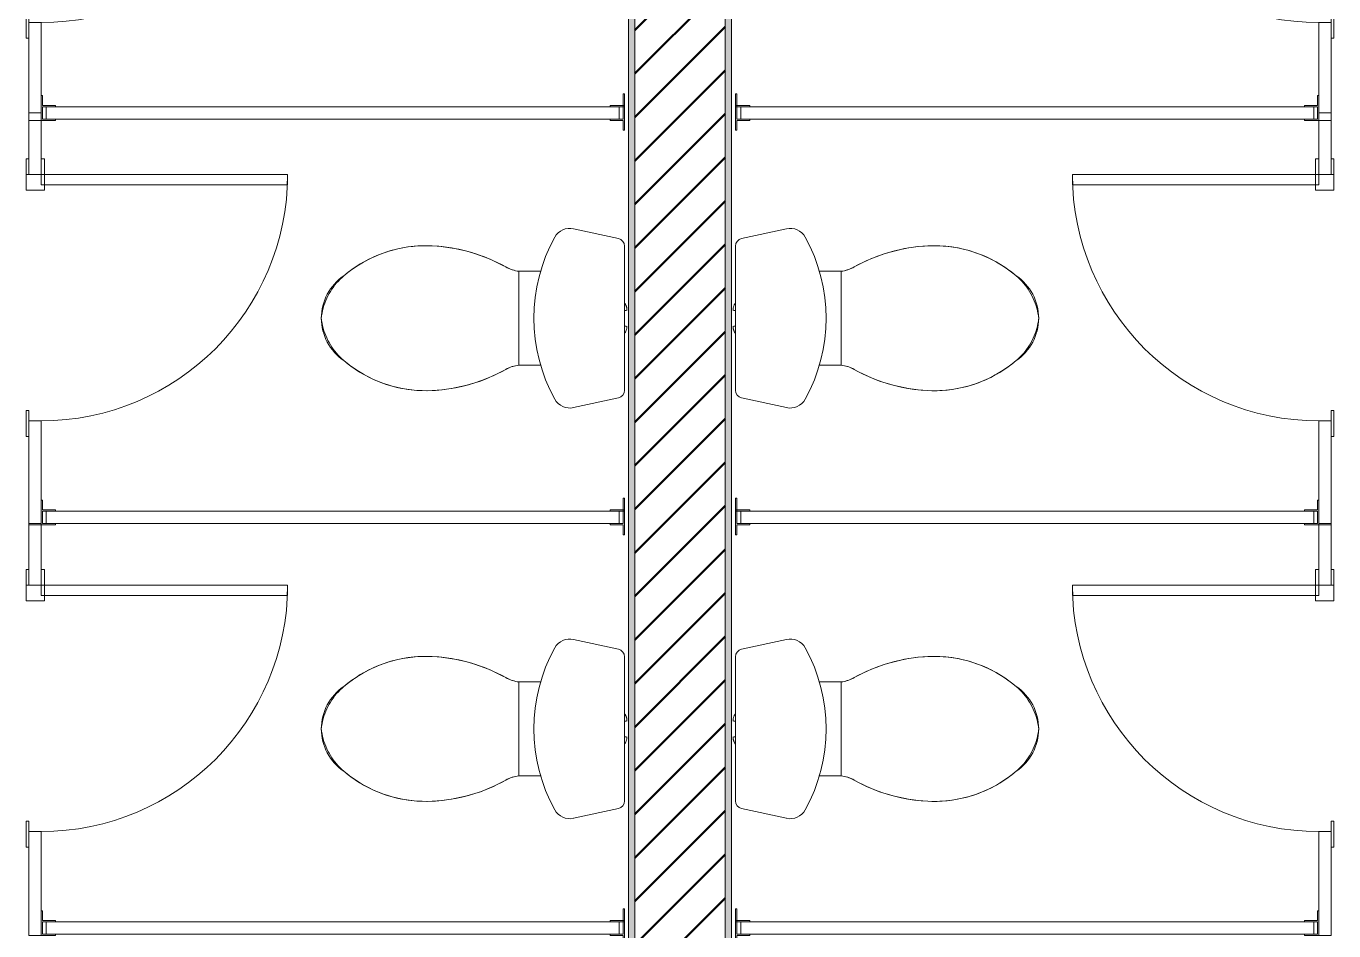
# Model space of a CAD drawing. Header units: millimetres. Extents: x -76261 to 649593, y -304265 to 60256.
# Drawn here: x 27689 to 30871, y -4532 to -2329 of the extents above; entities that cross this region are included whole.
import ezdxf

# ---------------------------------------------------------------- set-up
doc = ezdxf.new("R2010")
doc.units = ezdxf.units.MM
doc.header["$LTSCALE"] = 2000
doc.header["$MEASUREMENT"] = 0
doc.layers.get('0').update_dxf_attribs({"linetype": 'CONTINUOUS'})
for name, color, linetype, lineweight in [('A-WALL', 8, 'CONTINUOUS', 15), ('A-WALL-PATT', 8, 'CONTINUOUS', 50), ('P-SANR-FIXT', 8, 'CONTINUOUS', 15), ('Q-SPCQ', 8, 'CONTINUOUS', 15)]:
    doc.layers.add(name, color=color, linetype=linetype, lineweight=lineweight)
pattern_1 = [(127.5, (29405, -3000), (-146.824, -4.7995), [5.029, -110.795, 5.029, -124.511, -123.825]), (127.5, (29405, -3000), (-146.824, -4.7995), [-245.364, 5.029, -118.796]), (97.5, (29405, -3000), (-215.047, 134.857), [5.029, -57.455, 5.029, -99.365, -40.005]), (97.5, (29405, -3000), (-215.047, 134.857), [-166.878, 5.029, -34.976]), (57.5, (29405, -3093.73), (-0.4316, 237.298), [5.029, -33.071, 5.029, -132.131, -179.07]), (57.5, (29405, -3093.73), (-0.4316, 237.298), [-175.26, 5.029, -174.041]), (47.5, (29405, -3093.73), (-66.879, 229.067), [5.029, -14.021, 5.029, -84.887, -102.87]), (47.5, (29405, -3093.73), (-66.879, 229.067), [-108.966, 5.029, -97.841])]

# ---------------------------------------------------------------- blocks, each defined once
blk = doc.blocks.new('Toilet-Partition_AmericanSanitary_Floor-Stile - BUONG WC 1050-10673173-1st  FLOOR PLAN')
at = {"layer": 'Q-SPCQ'}
for p, q in [((373.9, 2136), (437.4, 2136)), ((373.9, 2136), (373.9, 2129.7)), ((437.4, 2129.7), (437.4, 2136)), ((973.9, 2136), (1012, 2136)), ((973.9, 2091.6), (973.9, 2136)), ((1012, 2136), (1050.1, 2136)), ((1012, 2129.7), (1012, 2136)), ((1050.1, 2136), (1050.1, 2129.7)), ((412, 2129.7), (158.8, 2129.7)), ((158.8, 2129.7), (158.8, 2099.7)), ((412, 2099.7), (412, 2129.7)), ((437.4, 2129.7), (412, 2129.7)), ((1162, 2129.7), (1012, 2129.7)), ((1012, 2129.7), (1012, 2099.7)), ((1162, 2099.7), (1162, 2129.7)), ((158.8, 2099.7), (158.8, 2064.9)), ((158.8, 2099.7), (412, 2099.7)), ((162, 2096.5), (192, 2096.5)), ((162, 2087), (162, 2096.5)), ((192, 2087), (162, 2087)), ((162, 2087), (162, 692.4)), ((192, 2096.5), (192, 2087)), ((192, 692.4), (192, 2087)), ((195.2, 2064.9), (195.2, 2096.6)), ((195.2, 2096.6), (219.1, 2096.6)), ((219.1, 2096.6), (219.1, 2099.7)), ((1012, 2091.6), (973.9, 2091.6)), ((986.6, 2099.7), (1012, 2099.7)), ((986.6, 1499.7), (986.6, 2099.7)), ((1012, 2099.7), (1012, 1499.7)), ((1012, 2099.7), (1162, 2099.7)), ((1012, 2091.6), (1012, 2099.7)), ((1050.1, 2091.6), (1012, 2091.6)), ((1050.1, 2099.7), (1050.1, 2091.6)), ((158.8, 2064.9), (162, 2064.9)), ((192, 2064.9), (195.2, 2064.9)), ((1012, 1499.7), (986.6, 1499.7)), ((162, 714.5), (158.8, 714.5)), ((158.8, 714.5), (158.8, 682.8)), ((195.2, 714.5), (192, 714.5)), ((195.2, 679.7), (195.2, 714.5)), ((158.8, 682.8), (134.8, 682.8)), ((134.8, 682.8), (134.8, 679.7)), ((134.8, 679.7), (195.2, 679.7)), ((162, 682.9), (162, 692.4)), ((162, 692.4), (192, 692.4)), ((192, 682.9), (162, 682.9)), ((192, 679.7), (162, 679.7)), ((192, 692.4), (192, 682.9)), ((223.7, 682.9), (192, 682.9)), ((192, 682.9), (192, 679.7)), ((192, 679.7), (223.7, 679.7)), ((223.7, 679.7), (223.7, 682.9))]:
    blk.add_line(p, q, dxfattribs=at)
blk.add_arc((1012, 2099.7), 600, 180, 270, dxfattribs=at)
blk = doc.blocks.new('Toilet-Partition_AmericanSanitary_Floor-Stile - BUONG WC 1050-10673195-1st  FLOOR PLAN')
at = {"layer": 'Q-SPCQ'}
for p, q in [((366.4, 2136), (429.9, 2136)), ((366.4, 2136), (366.4, 2129.7)), ((429.9, 2129.7), (429.9, 2136)), ((966.4, 2136), (1004.5, 2136)), ((966.4, 2091.6), (966.4, 2136)), ((1004.5, 2136), (1042.6, 2136)), ((1004.5, 2129.7), (1004.5, 2136)), ((1042.6, 2136), (1042.6, 2129.7)), ((404.5, 2129.7), (166.3, 2129.7)), ((166.3, 2129.7), (166.3, 2099.7)), ((404.5, 2099.7), (404.5, 2129.7)), ((429.9, 2129.7), (404.5, 2129.7)), ((1187.7, 2129.7), (1004.5, 2129.7)), ((1004.5, 2129.7), (1004.5, 2099.7)), ((1187.7, 2099.7), (1187.7, 2129.7)), ((166.3, 2099.7), (166.3, 2064.9)), ((166.3, 2099.7), (404.5, 2099.7)), ((169.5, 2096.5), (199.5, 2096.5)), ((169.5, 2087), (169.5, 2096.5)), ((199.5, 2087), (169.5, 2087)), ((169.5, 2087), (169.5, 692.4)), ((199.5, 2096.5), (199.5, 2087)), ((199.5, 692.4), (199.5, 2087)), ((202.7, 2064.9), (202.7, 2096.6)), ((202.7, 2096.6), (226.6, 2096.6)), ((226.6, 2096.6), (226.6, 2099.7)), ((1004.5, 2091.6), (966.4, 2091.6)), ((979.1, 2099.7), (1004.5, 2099.7)), ((979.1, 1499.7), (979.1, 2099.7)), ((1004.5, 2099.7), (1004.5, 1499.7)), ((1004.5, 2099.7), (1187.7, 2099.7)), ((1004.5, 2091.6), (1004.5, 2099.7)), ((1042.6, 2091.6), (1004.5, 2091.6)), ((1042.6, 2099.7), (1042.6, 2091.6)), ((1099.3, 2099.7), (1099.3, 2096.6)), ((1099.3, 2096.6), (1123.2, 2096.6)), ((1123.2, 2096.6), (1123.2, 2064.9)), ((1126.4, 2064.9), (1126.4, 2096.5)), ((1126.4, 2096.5), (1156.4, 2096.5)), ((1151.3, 2096.5), (1151.3, 2064.9)), ((1154.5, 2087), (1154.5, 2096.5)), ((1154.5, 2087), (1154.5, 692.4)), ((1184.5, 2087), (1154.5, 2087)), ((1156.4, 2096.5), (1156.4, 2087)), ((1159.6, 2087), (1159.6, 2099.7)), ((1159.6, 2096.5), (1184.5, 2096.5)), ((1184.5, 2096.5), (1184.5, 2087)), ((1184.5, 692.4), (1184.5, 2087)), ((1187.7, 2064.9), (1187.7, 2099.7)), ((166.3, 2064.9), (169.5, 2064.9)), ((199.5, 2064.9), (202.7, 2064.9)), ((1123.2, 2064.9), (1126.4, 2064.9)), ((1151.3, 2064.9), (1154.5, 2064.9)), ((1184.5, 2064.9), (1187.7, 2064.9)), ((1004.5, 1499.7), (979.1, 1499.7)), ((169.5, 714.5), (166.3, 714.5)), ((166.3, 714.5), (166.3, 682.8)), ((202.7, 714.5), (199.5, 714.5)), ((202.7, 679.7), (202.7, 714.5)), ((1154.5, 714.5), (1151.3, 714.5)), ((1151.3, 714.5), (1151.3, 679.7)), ((1187.7, 714.5), (1184.5, 714.5)), ((1187.7, 682.8), (1187.7, 714.5)), ((166.3, 682.8), (142.3, 682.8)), ((142.3, 682.8), (142.3, 679.7)), ((142.3, 679.7), (202.7, 679.7)), ((169.5, 682.9), (169.5, 692.4)), ((169.5, 692.4), (199.5, 692.4)), ((199.5, 682.9), (169.5, 682.9)), ((199.5, 679.7), (169.5, 679.7)), ((199.5, 692.4), (199.5, 682.9)), ((231.2, 682.9), (199.5, 682.9)), ((199.5, 682.9), (199.5, 679.7)), ((199.5, 679.7), (231.2, 679.7)), ((231.2, 679.7), (231.2, 682.9)), ((1154.5, 682.9), (1122.7, 682.9)), ((1122.7, 682.9), (1122.7, 679.7)), ((1122.7, 679.7), (1154.5, 679.7)), ((1151.3, 679.7), (1211.6, 679.7)), ((1154.5, 682.9), (1154.5, 692.4)), ((1154.5, 692.4), (1184.5, 692.4)), ((1154.5, 679.7), (1154.5, 682.9)), ((1184.5, 682.9), (1154.5, 682.9)), ((1184.5, 692.4), (1184.5, 682.9)), ((1211.6, 682.8), (1187.7, 682.8)), ((1211.6, 679.7), (1211.6, 682.8))]:
    blk.add_line(p, q, dxfattribs=at)
blk.add_arc((1004.5, 2099.7), 600, 180, 270, dxfattribs=at)
blk = doc.blocks.new('Toilet-Partition_AmericanSanitary_Floor-Stile - BUONG WC 1050-10377467-1st  FLOOR PLAN')
at = {"layer": 'Q-SPCQ'}
for p, q in [((195.2, -679.7), (134.8, -679.7)), ((134.8, -679.7), (134.8, -682.8)), ((134.8, -682.8), (158.8, -682.8)), ((158.8, -682.8), (158.8, -714.5)), ((192, -679.7), (162, -679.7)), ((162, -692.4), (162, -682.9)), ((162, -682.9), (192, -682.9)), ((192, -692.4), (162, -692.4)), ((162, -692.4), (162, -2087)), ((223.7, -679.7), (192, -679.7)), ((192, -679.7), (192, -682.9)), ((192, -682.9), (223.7, -682.9)), ((192, -682.9), (192, -692.4)), ((192, -2087), (192, -692.4)), ((195.2, -714.5), (195.2, -679.7)), ((223.7, -682.9), (223.7, -679.7)), ((158.8, -714.5), (162, -714.5)), ((192, -714.5), (195.2, -714.5)), ((986.6, -1499.7), (986.6, -2099.7)), ((1012, -1499.7), (986.6, -1499.7)), ((1012, -2099.7), (1012, -1499.7)), ((162, -2064.9), (158.8, -2064.9)), ((158.8, -2064.9), (158.8, -2099.7)), ((195.2, -2064.9), (192, -2064.9)), ((195.2, -2096.6), (195.2, -2064.9)), ((412, -2099.7), (158.8, -2099.7)), ((158.8, -2099.7), (158.8, -2129.7)), ((162, -2096.5), (162, -2087)), ((162, -2087), (192, -2087)), ((192, -2096.5), (162, -2096.5)), ((192, -2087), (192, -2096.5)), ((219.1, -2096.6), (195.2, -2096.6)), ((219.1, -2099.7), (219.1, -2096.6)), ((412, -2129.7), (412, -2099.7)), ((973.9, -2091.6), (1012, -2091.6)), ((973.9, -2136), (973.9, -2091.6)), ((986.6, -2099.7), (1012, -2099.7)), ((1012, -2091.6), (1050.1, -2091.6)), ((1012, -2099.7), (1012, -2091.6)), ((1162, -2099.7), (1012, -2099.7)), ((1012, -2099.7), (1012, -2129.7)), ((1050.1, -2091.6), (1050.1, -2099.7)), ((1162, -2129.7), (1162, -2099.7)), ((158.8, -2129.7), (412, -2129.7)), ((373.9, -2129.7), (373.9, -2136)), ((412, -2129.7), (437.4, -2129.7)), ((437.4, -2136), (437.4, -2129.7)), ((1012, -2129.7), (1162, -2129.7)), ((1012, -2136), (1012, -2129.7)), ((1050.1, -2129.7), (1050.1, -2136)), ((437.4, -2136), (373.9, -2136)), ((1012, -2136), (973.9, -2136)), ((1050.1, -2136), (1012, -2136))]:
    blk.add_line(p, q, dxfattribs=at)
blk.add_arc((1012, -2099.7), 600, 90, 180, dxfattribs=at)
blk = doc.blocks.new('Toilet-Partition_AmericanSanitary_Floor-Stile - BUONG WC 1050-10674429-1st  FLOOR PLAN')
at = {"layer": 'Q-SPCQ'}
for p, q in [((202.7, -679.7), (142.3, -679.7)), ((142.3, -679.7), (142.3, -682.8)), ((142.3, -682.8), (166.3, -682.8)), ((166.3, -682.8), (166.3, -714.5)), ((199.5, -679.7), (169.5, -679.7)), ((169.5, -692.4), (169.5, -682.9)), ((169.5, -682.9), (199.5, -682.9)), ((199.5, -692.4), (169.5, -692.4)), ((169.5, -692.4), (169.5, -2087)), ((231.2, -679.7), (199.5, -679.7)), ((199.5, -679.7), (199.5, -682.9)), ((199.5, -682.9), (231.2, -682.9)), ((199.5, -682.9), (199.5, -692.4)), ((199.5, -2087), (199.5, -692.4)), ((202.7, -714.5), (202.7, -679.7)), ((231.2, -682.9), (231.2, -679.7)), ((1122.7, -679.7), (1122.7, -682.9)), ((1154.5, -679.7), (1122.7, -679.7)), ((1122.7, -682.9), (1154.5, -682.9)), ((1211.6, -679.7), (1151.3, -679.7)), ((1151.3, -679.7), (1151.3, -714.5)), ((1154.5, -682.9), (1154.5, -679.7)), ((1154.5, -682.9), (1184.5, -682.9)), ((1154.5, -692.4), (1154.5, -682.9)), ((1184.5, -692.4), (1154.5, -692.4)), ((1154.5, -692.4), (1154.5, -2087)), ((1184.5, -682.9), (1184.5, -692.4)), ((1184.5, -2087), (1184.5, -692.4)), ((1187.7, -714.5), (1187.7, -682.8)), ((1187.7, -682.8), (1211.6, -682.8)), ((1211.6, -682.8), (1211.6, -679.7)), ((166.3, -714.5), (169.5, -714.5)), ((199.5, -714.5), (202.7, -714.5)), ((1151.3, -714.5), (1154.5, -714.5)), ((1184.5, -714.5), (1187.7, -714.5)), ((979.1, -1499.7), (979.1, -2099.7)), ((1004.5, -1499.7), (979.1, -1499.7)), ((1004.5, -2099.7), (1004.5, -1499.7)), ((169.5, -2064.9), (166.3, -2064.9)), ((166.3, -2064.9), (166.3, -2099.7)), ((202.7, -2064.9), (199.5, -2064.9)), ((202.7, -2096.6), (202.7, -2064.9)), ((1126.4, -2064.9), (1123.2, -2064.9)), ((1123.2, -2064.9), (1123.2, -2096.6)), ((1126.4, -2096.5), (1126.4, -2064.9)), ((1154.5, -2064.9), (1151.3, -2064.9)), ((1151.3, -2064.9), (1151.3, -2096.5)), ((1187.7, -2064.9), (1184.5, -2064.9)), ((1187.7, -2099.7), (1187.7, -2064.9)), ((404.5, -2099.7), (166.3, -2099.7)), ((166.3, -2099.7), (166.3, -2129.7)), ((169.5, -2096.5), (169.5, -2087)), ((169.5, -2087), (199.5, -2087)), ((199.5, -2096.5), (169.5, -2096.5)), ((199.5, -2087), (199.5, -2096.5)), ((226.6, -2096.6), (202.7, -2096.6)), ((226.6, -2099.7), (226.6, -2096.6)), ((404.5, -2129.7), (404.5, -2099.7)), ((966.4, -2091.6), (1004.5, -2091.6)), ((966.4, -2136), (966.4, -2091.6)), ((979.1, -2099.7), (1004.5, -2099.7)), ((1004.5, -2091.6), (1042.6, -2091.6)), ((1004.5, -2099.7), (1004.5, -2091.6)), ((1187.7, -2099.7), (1004.5, -2099.7)), ((1004.5, -2099.7), (1004.5, -2129.7)), ((1042.6, -2091.6), (1042.6, -2099.7)), ((1123.2, -2096.6), (1099.3, -2096.6)), ((1099.3, -2096.6), (1099.3, -2099.7)), ((1156.4, -2096.5), (1126.4, -2096.5)), ((1154.5, -2096.5), (1154.5, -2087)), ((1154.5, -2087), (1184.5, -2087)), ((1156.4, -2087), (1156.4, -2096.5)), ((1159.6, -2099.7), (1159.6, -2087)), ((1184.5, -2096.5), (1159.6, -2096.5)), ((1184.5, -2087), (1184.5, -2096.5)), ((1187.7, -2129.7), (1187.7, -2099.7)), ((166.3, -2129.7), (404.5, -2129.7)), ((366.4, -2129.7), (366.4, -2136)), ((404.5, -2129.7), (429.9, -2129.7)), ((429.9, -2136), (429.9, -2129.7)), ((1004.5, -2129.7), (1187.7, -2129.7)), ((1004.5, -2136), (1004.5, -2129.7)), ((1042.6, -2129.7), (1042.6, -2136)), ((429.9, -2136), (366.4, -2136)), ((1004.5, -2136), (966.4, -2136)), ((1042.6, -2136), (1004.5, -2136))]:
    blk.add_line(p, q, dxfattribs=at)
blk.add_arc((1004.5, -2099.7), 600, 90, 180, dxfattribs=at)
blk = doc.blocks.new('1CAE855D - 1CAE855D-8040914-1st  FLOOR PLAN')
at = {"layer": 'P-SANR-FIXT'}
for p, q in [((0, -30.3), (-175.2, -30.3)), ((-19.1, -26.1), (-19.1, -29)), ((175.2, -30.3), (0, -30.3)), ((19, -26.1), (19, -29)), ((-193.8, -45.3), (-217.8, -154.2)), ((217.8, -154.2), (193.8, -45.3)), ((-114.3, -233.1), (-114.3, -288.1)), ((114.3, -288.1), (114.3, -233.1)), ((114.2, -287.6), (-114.2, -287.6))]:
    blk.add_line(p, q, dxfattribs=at)
at = {"layer": 'P-SANR-FIXT', "flags": 128}
for points in [[(-37.3, -30.2), (-36.2, -29.4), (-35.1, -28.8), (-34, -28.2), (-32.9, -27.6), (-31.7, -27.1), (-30.6, -26.6), (-29.4, -26.1), (-28.2, -25.7), (-26.9, -25.4), (-25.7, -25.1), (-24.4, -24.9), (-23.2, -24.7), (-21.9, -24.5), (-20.7, -24.5), (-19.4, -24.4), (-19.1, -24.4)], [(19, -24.4), (20.3, -24.4), (21.6, -24.5), (22.9, -24.6), (24.1, -24.8), (25.4, -25), (26.6, -25.3), (27.8, -25.6), (29, -26), (30.2, -26.4), (31.4, -26.9), (32.6, -27.4), (33.7, -28), (34.8, -28.6), (35.9, -29.3), (37, -30)], [(-124.9, -319.3), (-123.1, -316.1), (-121.6, -312.8), (-120.1, -309.5), (-118.8, -306.1), (-117.6, -302.6), (-116.6, -299.1), (-115.7, -295.6), (-114.9, -292), (-114.3, -288.4), (-114.3, -288.2)], [(114.3, -288.2), (114.9, -291.8), (115.6, -295.4), (116.5, -298.9), (117.5, -302.4), (118.7, -305.9), (120, -309.3), (121.5, -312.6), (123, -315.9), (124.8, -319.1), (124.9, -319.3)], [(-176.2, -498.4), (-175.1, -482.1), (-173.3, -465.8), (-170.8, -449.6), (-167.8, -433.6), (-164, -417.6), (-159.7, -401.8), (-154.7, -386.3), (-149.1, -370.9), (-142.9, -355.7), (-136, -340.9), (-128.6, -326.3), (-124.9, -319.3)], [(124.9, -319.3), (132.5, -333.8), (139.6, -348.5), (146.2, -363.5), (152.1, -378.8), (157.3, -394.3), (162, -410), (166, -425.9), (169.4, -441.9), (172.2, -458), (174.3, -474.2), (175.7, -490.5), (176.2, -498.4)], [(-103.3, -713.4), (-111.1, -703.8), (-118.5, -694), (-125.5, -683.8), (-132.1, -673.4), (-138.3, -662.7), (-144, -651.7), (-149.3, -640.6), (-154.2, -629.2), (-158.6, -617.7), (-162.5, -606), (-165.9, -594.1), (-168.9, -582.1), (-171.4, -570), (-173.4, -557.9), (-174.9, -545.6), (-176, -533.3), (-176.5, -521), (-176.6, -508.6), (-176.2, -498.4)], [(176.2, -498.4), (176.6, -510.8), (176.4, -523.1), (175.8, -535.4), (174.7, -547.7), (173.1, -560), (171, -572.1), (168.4, -584.2), (165.4, -596.2), (161.8, -608), (157.8, -619.7), (153.4, -631.2), (148.4, -642.5), (143.1, -653.6), (137.2, -664.5), (131, -675.2), (124.3, -685.6), (117.3, -695.7), (109.8, -705.5), (103.3, -713.4)], [(-2.4, -768), (-6.3, -767.5), (-12.5, -766.5), (-18.7, -765.1), (-24.8, -763.6), (-30.9, -761.8), (-36.9, -759.7), (-42.8, -757.4), (-48.6, -754.9), (-54.3, -752.1), (-59.9, -749.2), (-65.3, -746), (-70.7, -742.5), (-75.9, -738.9), (-80.9, -735.1), (-85.8, -731.1), (-90.5, -726.8), (-95, -722.4), (-99.4, -717.8), (-103.3, -713.4)], [(103.3, -713.4), (99.1, -718.2), (94.7, -722.7), (90.2, -727.1), (85.5, -731.3), (80.6, -735.4), (75.5, -739.2), (70.3, -742.8), (65, -746.2), (59.5, -749.4), (53.9, -752.3), (48.2, -755.1), (42.4, -757.6), (36.5, -759.9), (30.5, -761.9), (24.4, -763.7), (18.3, -765.2), (12.1, -766.5), (5.9, -767.6), (2.3, -768)]]:
    blk.add_lwpolyline(points, dxfattribs=at)
at = {"layer": 'P-SANR-FIXT'}
for centre, radius, start, end in [((-175.2, -49.4), 19, 90, 167.557), ((175.2, -49.4), 19, 12.443, 90), ((-176.8, -163.3), 42, 167.557, 241.2115), ((176.8, -163.3), 42, 298.7885, 12.443), ((0, 158.5), 409.2, 241.2115, 298.7885), ((-204.5, -274.9), 91.3, 330.8422, 351.9637), ((204.5, -274.9), 91.3, 188.0363, 209.1578), ((232.5, -518.7), 409.2, 150.8422, 177.1578), ((-232.5, -518.7), 409.2, 2.8422, 29.1578), ((132.1, -513.7), 308.7, 177.1578, 220.3052), ((-132.1, -513.7), 308.7, 319.6948, 2.8422), ((0, -643.7), 124.6, 214, 326)]:
    blk.add_arc(centre, radius, start, end, dxfattribs=at)
blk = doc.blocks.new('1CAE855D - 1CAE855D-V12-1st  FLOOR PLAN')
at = {"layer": 'P-SANR-FIXT'}
for p, q in [((0, -30.3), (-175.2, -30.3)), ((-19.1, -26.1), (-19.1, -29)), ((175.2, -30.3), (0, -30.3)), ((19, -26.1), (19, -29)), ((-193.8, -45.3), (-217.8, -154.2)), ((217.8, -154.2), (193.8, -45.3)), ((-114.3, -233.1), (-114.3, -288.1)), ((114.3, -288.1), (114.3, -233.1)), ((114.2, -287.6), (-114.2, -287.6))]:
    blk.add_line(p, q, dxfattribs=at)
at = {"layer": 'P-SANR-FIXT', "flags": 128}
for points in [[(-37.7, -30.5), (-37.3, -30.2), (-36.2, -29.4), (-35.1, -28.8), (-34, -28.2), (-32.9, -27.6), (-31.7, -27.1), (-30.6, -26.6), (-29.4, -26.1), (-28.2, -25.7), (-26.9, -25.4), (-25.7, -25.1), (-24.4, -24.9), (-23.2, -24.7), (-21.9, -24.5), (-20.7, -24.5), (-19.4, -24.4), (-19.1, -24.4)], [(19, -24.4), (20.3, -24.4), (21.6, -24.5), (22.9, -24.6), (24.1, -24.8), (25.4, -25), (26.6, -25.3), (27.8, -25.6), (29, -26), (30.2, -26.4), (31.4, -26.9), (32.6, -27.4), (33.7, -28), (34.8, -28.6), (35.9, -29.3), (37, -30)], [(-124.9, -319.3), (-123.1, -316.1), (-121.6, -312.8), (-120.1, -309.5), (-118.8, -306.1), (-117.6, -302.6), (-116.6, -299.1), (-115.7, -295.6), (-114.9, -292), (-114.3, -288.4), (-114.3, -288.2)], [(114.3, -288.2), (114.9, -291.8), (115.6, -295.4), (116.5, -298.9), (117.5, -302.4), (118.7, -305.9), (120, -309.3), (121.5, -312.6), (123, -315.9), (124.8, -319.1), (124.9, -319.3)], [(-176.2, -498.4), (-175.1, -482.1), (-173.3, -465.8), (-170.8, -449.6), (-167.8, -433.6), (-164, -417.6), (-159.7, -401.8), (-154.7, -386.3), (-149.1, -370.9), (-142.9, -355.7), (-136, -340.9), (-128.6, -326.3), (-124.9, -319.3)], [(124.9, -319.3), (132.5, -333.8), (139.6, -348.5), (146.2, -363.5), (152.1, -378.8), (157.3, -394.3), (162, -410), (166, -425.9), (169.4, -441.9), (172.2, -458), (174.3, -474.2), (175.7, -490.5), (176.2, -498.4)], [(-103.3, -713.4), (-111.1, -703.8), (-118.5, -694), (-125.5, -683.8), (-132.1, -673.4), (-138.3, -662.7), (-144, -651.7), (-149.3, -640.6), (-154.2, -629.2), (-158.6, -617.7), (-162.5, -606), (-165.9, -594.1), (-168.9, -582.1), (-171.4, -570), (-173.4, -557.9), (-174.9, -545.6), (-176, -533.3), (-176.5, -521), (-176.6, -508.6), (-176.2, -498.4)], [(176.2, -498.4), (176.6, -510.8), (176.4, -523.1), (175.8, -535.4), (174.7, -547.7), (173.1, -560), (171, -572.1), (168.4, -584.2), (165.4, -596.2), (161.8, -608), (157.8, -619.7), (153.4, -631.2), (148.4, -642.5), (143.1, -653.6), (137.2, -664.5), (131, -675.2), (124.3, -685.6), (117.3, -695.7), (109.8, -705.5), (103.3, -713.4)], [(-2.4, -768), (-6.3, -767.5), (-12.5, -766.5), (-18.7, -765.1), (-24.8, -763.6), (-30.9, -761.8), (-36.9, -759.7), (-42.8, -757.4), (-48.6, -754.9), (-54.3, -752.1), (-59.9, -749.2), (-65.3, -746), (-70.7, -742.5), (-75.9, -738.9), (-80.9, -735.1), (-85.8, -731.1), (-90.5, -726.8), (-95, -722.4), (-99.4, -717.8), (-103.3, -713.4)], [(103.3, -713.4), (99.1, -718.2), (94.7, -722.7), (90.2, -727.1), (85.5, -731.3), (80.6, -735.4), (75.5, -739.2), (70.3, -742.8), (65, -746.2), (59.5, -749.4), (53.9, -752.3), (48.2, -755.1), (42.4, -757.6), (36.5, -759.9), (30.5, -761.9), (24.4, -763.7), (18.3, -765.2), (12.1, -766.5), (5.9, -767.6), (2.3, -768)]]:
    blk.add_lwpolyline(points, dxfattribs=at)
at = {"layer": 'P-SANR-FIXT'}
for centre, radius, start, end in [((-175.2, -49.4), 19, 90, 167.557), ((175.2, -49.4), 19, 12.443, 90), ((-176.8, -163.3), 42, 167.557, 241.2115), ((176.8, -163.3), 42, 298.7885, 12.443), ((0, 158.5), 409.2, 241.2115, 298.7885), ((-204.5, -274.9), 91.3, 330.8422, 351.9637), ((204.5, -274.9), 91.3, 188.0363, 209.1578), ((232.5, -518.7), 409.2, 150.8422, 177.1578), ((-232.5, -518.7), 409.2, 2.8422, 29.1578), ((132.1, -513.7), 308.7, 177.1578, 220.3052), ((-132.1, -513.7), 308.7, 319.6948, 2.8422), ((0, -643.7), 124.6, 214, 326)]:
    blk.add_arc(centre, radius, start, end, dxfattribs=at)
blk = doc.blocks.new('1CAE855D - 1CAE855D-10674904-1st  FLOOR PLAN')
at = {"layer": 'P-SANR-FIXT'}
for p, q in [((-114.3, 288.1), (-114.3, 233.1)), ((-114.2, 287.6), (114.2, 287.6)), ((114.3, 233.1), (114.3, 288.1)), ((-217.8, 154.2), (-193.8, 45.3)), ((193.8, 45.3), (217.8, 154.2)), ((-175.2, 30.3), (0, 30.3)), ((-19.1, 29), (-19.1, 26.1)), ((0, 30.3), (175.2, 30.3)), ((19, 29), (19, 26.1))]:
    blk.add_line(p, q, dxfattribs=at)
at = {"layer": 'P-SANR-FIXT', "flags": 128}
for points in [[(-103.3, 713.4), (-99.1, 718.2), (-94.7, 722.7), (-90.2, 727.1), (-85.5, 731.3), (-80.6, 735.4), (-75.5, 739.2), (-70.3, 742.8), (-65, 746.2), (-59.5, 749.4), (-53.9, 752.3), (-48.2, 755.1), (-42.4, 757.6), (-36.5, 759.9), (-30.5, 761.9), (-24.4, 763.7), (-18.3, 765.2), (-12.1, 766.5), (-5.9, 767.6), (-2.3, 768)], [(2.4, 768), (6.3, 767.5), (12.5, 766.5), (18.7, 765.1), (24.8, 763.6), (30.9, 761.8), (36.9, 759.7), (42.8, 757.4), (48.6, 754.9), (54.3, 752.1), (59.9, 749.2), (65.3, 746), (70.7, 742.5), (75.9, 738.9), (80.9, 735.1), (85.8, 731.1), (90.5, 726.8), (95, 722.4), (99.4, 717.8), (103.3, 713.4)], [(-176.2, 498.4), (-176.6, 510.8), (-176.4, 523.1), (-175.8, 535.4), (-174.7, 547.7), (-173.1, 560), (-171, 572.1), (-168.4, 584.2), (-165.4, 596.2), (-161.8, 608), (-157.8, 619.7), (-153.4, 631.2), (-148.4, 642.5), (-143.1, 653.6), (-137.2, 664.5), (-131, 675.2), (-124.3, 685.6), (-117.3, 695.7), (-109.8, 705.5), (-103.3, 713.4)], [(103.3, 713.4), (111.1, 703.8), (118.5, 694), (125.5, 683.8), (132.1, 673.4), (138.3, 662.7), (144, 651.7), (149.3, 640.6), (154.2, 629.2), (158.6, 617.7), (162.5, 606), (165.9, 594.1), (168.9, 582.1), (171.4, 570), (173.4, 557.9), (174.9, 545.6), (176, 533.3), (176.5, 521), (176.6, 508.6), (176.2, 498.4)], [(-124.9, 319.3), (-132.5, 333.8), (-139.6, 348.5), (-146.2, 363.5), (-152.1, 378.8), (-157.3, 394.3), (-162, 410), (-166, 425.9), (-169.4, 441.9), (-172.2, 458), (-174.3, 474.2), (-175.7, 490.5), (-176.2, 498.4)], [(176.2, 498.4), (175.1, 482.1), (173.3, 465.8), (170.8, 449.6), (167.8, 433.6), (164, 417.6), (159.7, 401.8), (154.7, 386.3), (149.1, 370.9), (142.9, 355.7), (136, 340.9), (128.6, 326.3), (124.9, 319.3)], [(-114.3, 288.2), (-114.9, 291.8), (-115.6, 295.4), (-116.5, 298.9), (-117.5, 302.4), (-118.7, 305.9), (-120, 309.3), (-121.5, 312.6), (-123, 315.9), (-124.8, 319.1), (-124.9, 319.3)], [(124.9, 319.3), (123.1, 316.1), (121.6, 312.8), (120.1, 309.5), (118.8, 306.1), (117.6, 302.6), (116.6, 299.1), (115.7, 295.6), (114.9, 292), (114.3, 288.4), (114.3, 288.2)], [(-19.1, 24.4), (-20.3, 24.4), (-21.6, 24.5), (-22.9, 24.6), (-24.1, 24.8), (-25.4, 25), (-26.6, 25.3), (-27.8, 25.6), (-29, 26), (-30.2, 26.4), (-31.4, 26.9), (-32.6, 27.4), (-33.7, 28), (-34.8, 28.6), (-35.9, 29.3), (-37, 30)], [(37.3, 30.2), (36.2, 29.4), (35.1, 28.8), (34, 28.2), (32.9, 27.6), (31.7, 27.1), (30.6, 26.6), (29.4, 26.1), (28.2, 25.7), (26.9, 25.4), (25.7, 25.1), (24.4, 24.9), (23.2, 24.7), (21.9, 24.5), (20.7, 24.5), (19.4, 24.4), (19, 24.4)]]:
    blk.add_lwpolyline(points, dxfattribs=at)
at = {"layer": 'P-SANR-FIXT'}
for centre, radius, start, end in [((0, 643.7), 124.6, 34, 146), ((132.1, 513.7), 308.7, 139.6948, 182.8422), ((-132.1, 513.7), 308.7, 357.1578, 40.3052), ((232.5, 518.7), 409.2, 182.8422, 209.1578), ((-232.5, 518.7), 409.2, 330.8422, 357.1578), ((-204.5, 274.9), 91.3, 8.0363, 29.1578), ((204.5, 274.9), 91.3, 150.8422, 171.9637), ((0, -158.5), 409.2, 61.2115, 118.7885), ((-176.8, 163.3), 42, 118.7885, 192.443), ((176.8, 163.3), 42, 347.557, 61.2115), ((-175.2, 49.4), 19.1, 192.443, 270), ((175.2, 49.4), 19, 270, 347.557)]:
    blk.add_arc(centre, radius, start, end, dxfattribs=at)
blk = doc.blocks.new('1CAE855D - 1CAE855D-V13-1st  FLOOR PLAN')
at = {"layer": 'P-SANR-FIXT'}
for p, q in [((-114.3, 288.1), (-114.3, 233.1)), ((-114.2, 287.6), (114.2, 287.6)), ((114.3, 233.1), (114.3, 288.1)), ((-217.8, 154.2), (-193.8, 45.3)), ((193.8, 45.3), (217.8, 154.2)), ((-175.2, 30.3), (0, 30.3)), ((-19.1, 29), (-19.1, 26.1)), ((0, 30.3), (175.2, 30.3)), ((19, 29), (19, 26.1))]:
    blk.add_line(p, q, dxfattribs=at)
at = {"layer": 'P-SANR-FIXT', "flags": 128}
for points in [[(-103.3, 713.4), (-99.1, 718.2), (-94.7, 722.7), (-90.2, 727.1), (-85.5, 731.3), (-80.6, 735.4), (-75.5, 739.2), (-70.3, 742.8), (-65, 746.2), (-59.5, 749.4), (-53.9, 752.3), (-48.2, 755.1), (-42.4, 757.6), (-36.5, 759.9), (-30.5, 761.9), (-24.4, 763.7), (-18.3, 765.2), (-12.1, 766.5), (-5.9, 767.6), (-2.3, 768)], [(2.4, 768), (6.3, 767.5), (12.5, 766.5), (18.7, 765.1), (24.8, 763.6), (30.9, 761.8), (36.9, 759.7), (42.8, 757.4), (48.6, 754.9), (54.3, 752.1), (59.9, 749.2), (65.3, 746), (70.7, 742.5), (75.9, 738.9), (80.9, 735.1), (85.8, 731.1), (90.5, 726.8), (95, 722.4), (99.4, 717.8), (103.3, 713.4)], [(-176.2, 498.4), (-176.6, 510.8), (-176.4, 523.1), (-175.8, 535.4), (-174.7, 547.7), (-173.1, 560), (-171, 572.1), (-168.4, 584.2), (-165.4, 596.2), (-161.8, 608), (-157.8, 619.7), (-153.4, 631.2), (-148.4, 642.5), (-143.1, 653.6), (-137.2, 664.5), (-131, 675.2), (-124.3, 685.6), (-117.3, 695.7), (-109.8, 705.5), (-103.3, 713.4)], [(103.3, 713.4), (111.1, 703.8), (118.5, 694), (125.5, 683.8), (132.1, 673.4), (138.3, 662.7), (144, 651.7), (149.3, 640.6), (154.2, 629.2), (158.6, 617.7), (162.5, 606), (165.9, 594.1), (168.9, 582.1), (171.4, 570), (173.4, 557.9), (174.9, 545.6), (176, 533.3), (176.5, 521), (176.6, 508.6), (176.2, 498.4)], [(-124.9, 319.3), (-132.5, 333.8), (-139.6, 348.5), (-146.2, 363.5), (-152.1, 378.8), (-157.3, 394.3), (-162, 410), (-166, 425.9), (-169.4, 441.9), (-172.2, 458), (-174.3, 474.2), (-175.7, 490.5), (-176.2, 498.4)], [(176.2, 498.4), (175.1, 482.1), (173.3, 465.8), (170.8, 449.6), (167.8, 433.6), (164, 417.6), (159.7, 401.8), (154.7, 386.3), (149.1, 370.9), (142.9, 355.7), (136, 340.9), (128.6, 326.3), (124.9, 319.3)], [(-114.3, 288.2), (-114.9, 291.8), (-115.6, 295.4), (-116.5, 298.9), (-117.5, 302.4), (-118.7, 305.9), (-120, 309.3), (-121.5, 312.6), (-123, 315.9), (-124.8, 319.1), (-124.9, 319.3)], [(124.9, 319.3), (123.1, 316.1), (121.6, 312.8), (120.1, 309.5), (118.8, 306.1), (117.6, 302.6), (116.6, 299.1), (115.7, 295.6), (114.9, 292), (114.3, 288.4), (114.3, 288.2)], [(-19.1, 24.4), (-20.3, 24.4), (-21.6, 24.5), (-22.9, 24.6), (-24.1, 24.8), (-25.4, 25), (-26.6, 25.3), (-27.8, 25.6), (-29, 26), (-30.2, 26.4), (-31.4, 26.9), (-32.6, 27.4), (-33.7, 28), (-34.8, 28.6), (-35.9, 29.3), (-37, 30), (-37.7, 30.5)], [(37.3, 30.2), (36.2, 29.4), (35.1, 28.8), (34, 28.2), (32.9, 27.6), (31.7, 27.1), (30.6, 26.6), (29.4, 26.1), (28.2, 25.7), (26.9, 25.4), (25.7, 25.1), (24.4, 24.9), (23.2, 24.7), (21.9, 24.5), (20.7, 24.5), (19.4, 24.4), (19, 24.4)]]:
    blk.add_lwpolyline(points, dxfattribs=at)
at = {"layer": 'P-SANR-FIXT'}
for centre, radius, start, end in [((0, 643.7), 124.6, 34, 146), ((132.1, 513.7), 308.7, 139.6948, 182.8422), ((-132.1, 513.7), 308.7, 357.1578, 40.3052), ((232.5, 518.7), 409.2, 182.8422, 209.1578), ((-232.5, 518.7), 409.2, 330.8422, 357.1578), ((-204.5, 274.9), 91.3, 8.0363, 29.1578), ((204.5, 274.9), 91.3, 150.8422, 171.9637), ((0, -158.5), 409.2, 61.2115, 118.7885), ((-176.8, 163.3), 42, 118.7885, 192.443), ((176.8, 163.3), 42, 347.557, 61.2115), ((-175.2, 49.4), 19.1, 192.443, 270), ((175.2, 49.4), 19, 270, 347.557)]:
    blk.add_arc(centre, radius, start, end, dxfattribs=at)
blk = doc.blocks.new('Xrexf_Office')
at = {"layer": 'A-WALL-PATT'}
h = blk.add_hatch(dxfattribs=at)
h.set_pattern_fill('FP_20', color=256, style=0, pattern_type=2)
h.set_pattern_definition([(45, (87192.53, 42001.635), (-53.03301, 53.03301), [])])
h.paths.add_polyline_path([(29170, -6165), (29390, -6165), (29390, 165), (29170, 165), (29170, -6150)], flags=0)
h = blk.add_hatch(dxfattribs=at)
h.set_pattern_fill('FP_30', color=256, angle=37.5, style=0, pattern_type=2)
h.set_pattern_definition(pattern_1)
h.paths.add_polyline_path([(29155, -6150), (29170, -6150), (29170, 150), (29155, 150), (29155, -5920.1)], flags=0)
h = blk.add_hatch(dxfattribs=at)
h.set_pattern_fill('FP_30', color=256, angle=37.5, style=0, pattern_type=2)
h.set_pattern_definition(pattern_1)
h.paths.add_polyline_path([(29390, -6150), (29405, -6150), (29405, 150), (29390, 150), (29390, -5920.1)], flags=0)
at = {"layer": 'A-WALL'}
for p, q in [((29170, -6165), (29170, 165)), ((29390, -6165), (29390, 165)), ((29155, 150), (29155, -6150)), ((29405, -6150), (29405, 150))]:
    blk.add_line(p, q, dxfattribs=at)
at = {"layer": 'P-SANR-FIXT'}
for name, p, rotation in [('1CAE855D - 1CAE855D-10674904-1st  FLOOR PLAN', (29175.3, -3040), 90.0000000000001), ('1CAE855D - 1CAE855D-8040914-1st  FLOOR PLAN', (29384.7, -3040), 89.9999999999999), ('1CAE855D - 1CAE855D-V13-1st  FLOOR PLAN', (29175.3, -4040), 90.0000000000001), ('1CAE855D - 1CAE855D-V12-1st  FLOOR PLAN', (29384.7, -4040), 89.9999999999999)]:
    blk.add_blockref(name, p, dxfattribs=dict(at, rotation=rotation))
at = {"layer": 'Q-SPCQ'}
for name, p, rotation in [('Toilet-Partition_AmericanSanitary_Floor-Stile - BUONG WC 1050-10673195-1st  FLOOR PLAN', (29824.7, -2724.5), 90.00000000000017), ('Toilet-Partition_AmericanSanitary_Floor-Stile - BUONG WC 1050-10674429-1st  FLOOR PLAN', (28735.3, -2724.5), 90), ('Toilet-Partition_AmericanSanitary_Floor-Stile - BUONG WC 1050-10673173-1st  FLOOR PLAN', (29824.7, -3702), 90.00000000000017), ('Toilet-Partition_AmericanSanitary_Floor-Stile - BUONG WC 1050-10377467-1st  FLOOR PLAN', (28735.3, -3702), 90), ('Toilet-Partition_AmericanSanitary_Floor-Stile - BUONG WC 1050-10673173-1st  FLOOR PLAN', (29824.7, -4702), 90.00000000000017), ('Toilet-Partition_AmericanSanitary_Floor-Stile - BUONG WC 1050-10377467-1st  FLOOR PLAN', (28735.3, -4702), 90)]:
    blk.add_blockref(name, p, dxfattribs=dict(at, rotation=rotation))

msp = doc.modelspace()

# ---------------------------------------------------------------- block references
at = {"linetype": 'ByBlock'}
msp.add_blockref('Xrexf_Office', (0, 0), dxfattribs=at)

doc.saveas('drawing.dxf')
